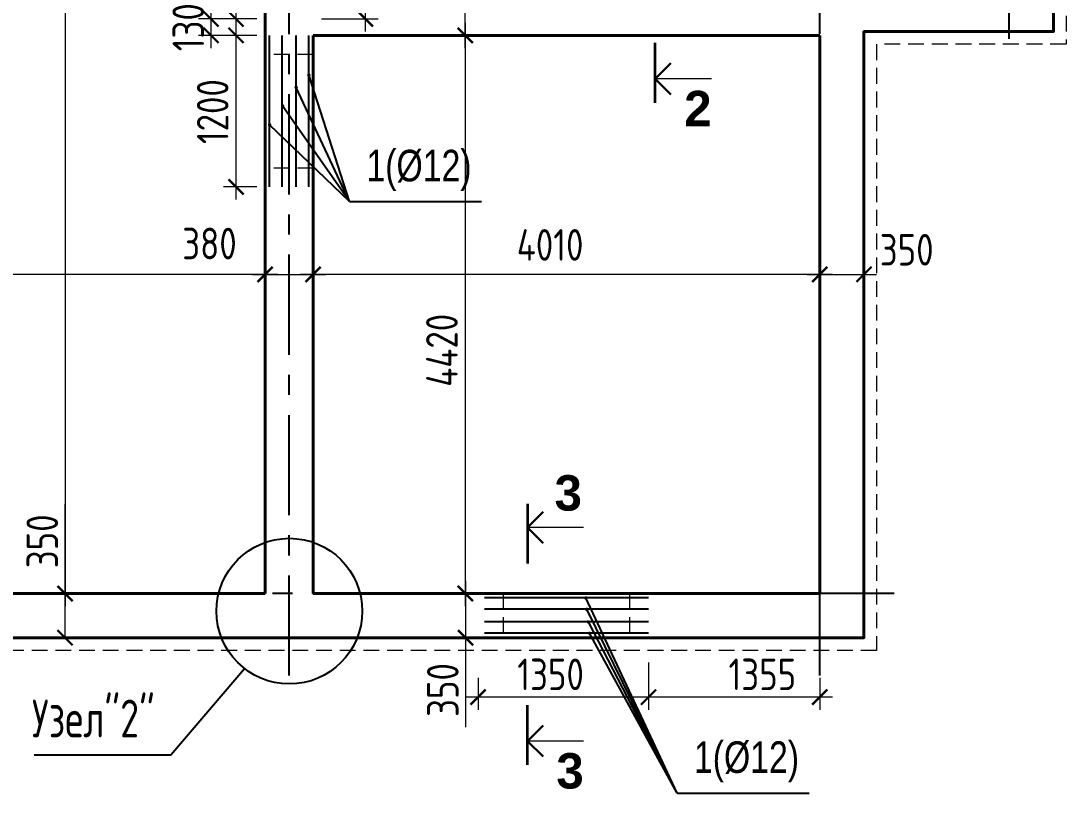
# Model space of a CAD drawing. Extents: x -12289450 to -10763036, y -7834513 to -6150123.
# Drawn here: x -10835756 to -10827483, y -7823161 to -7817046 of the extents above; entities that cross this region are included whole.
import ezdxf

# ---------------------------------------------------------------- set-up
doc = ezdxf.new("R2010")
doc.units = 0
doc.header["$LTSCALE"] = 25
doc.header["$PDMODE"] = 35
doc.linetypes.add('CENTER', pattern=[50.8, 31.75, -6.35, 6.35, -6.35])
doc.linetypes.add('DASHED', pattern=[0.75, 0.5, -0.25])
doc.layers.get('DefPoints').update_dxf_attribs({"color": 10, "lineweight": 30})
for name, color, linetype in [('001-ПЕРЕГОРОДКИ', 5, 'Continuous'), ('005-РАЗМЕРЫ', 252, 'Continuous'), ('014-ОСИ', 251, 'CENTER'), ('Annotation - Text', 7, 'Continuous'), ('EEE', 7, 'Continuous')]:
    doc.layers.add(name, color=color, linetype=linetype)
doc.layers.add('СТЕНЫ', color=5, linetype='Continuous', lineweight=40)
doc.styles.add('GOST 2.304', font='cs_gost2304.shx')
doc.styles.add('RUSS', font='russ', dxfattribs={"width": 0.8})
doc.styles.add('STYLE1', font='simplex.shx', dxfattribs={"width": 0.7, "height": 300})
doc.styles.add('СГЕНЕРИР_СТИЛЬ_1', font='arialbd.ttf')
doc.dimstyles.new('1', dxfattribs={"dimscale": 100, "dimtxt": 2.5, "dimasz": 1.2, "dimexe": 1, "dimexo": 1, "dimgap": 0.5, "dimtad": 1, "dimdec": 0, "dimzin": 0, "dimdsep": 46, "dimtxsty": 'GOST 2.304', "dimblk": 'ARCHTICK', "dimcen": 0.09, "dimdle": 1, "dimclrd": 256, "dimclre": 256, "dimclrt": 7, "dimadec": 0, "dimazin": 0, "dimtfac": 1, "dimtdec": 0, "dimtmove": 0, "dimatfit": 3, "dimldrblk": 'ARCHTICK', "dimfxl": 0, "dimtolj": 1, "dimtzin": 0, "dimlwd": 5, "dimlwe": 5, "dimarcsym": 0})

# ---------------------------------------------------------------- blocks, each defined once
blk = doc.blocks.new('_ArchTick')
at = {"color": 0, "linetype": 'ByBlock', "const_width": 0.15}
blk.add_lwpolyline([(-0.5, -0.5), (0.5, 0.5)], dxfattribs=at)
blk = doc.blocks.new('*D1700')
at = {"layer": '005-РАЗМЕРЫ', "lineweight": 5, "transparency": 16777216}
for p, q in [((-10832239, -7817061.1), (-10832239, -7821681.1)), ((-10832193.3, -7817161.1), (-10832339, -7817161.1)), ((-10832193.3, -7821581.1), (-10832339, -7821581.1))]:
    blk.add_line(p, q, dxfattribs=at)
at = {"layer": 'DefPoints', "color": 0, "transparency": 16777216}
for p in [(-10832093.3, -7817161.1), (-10832239, -7821581.1), (-10832093.3, -7821581.1)]:
    blk.add_point(p, dxfattribs=at)
at = {"layer": '005-РАЗМЕРЫ', "lineweight": 5, "transparency": 16777216, "xscale": 120, "yscale": 120, "zscale": 120}
for p, rotation in [((-10832239, -7817161.1), 90), ((-10832239, -7821581.1), 270)]:
    blk.add_blockref('_ArchTick', p, dxfattribs=dict(at, rotation=rotation))
at = {"layer": '005-РАЗМЕРЫ', "color": 7, "transparency": 16777216, "insert": (-10832423.7, -7819655), "char_height": 250, "attachment_point": 5, "rotation": 90, "style": 'GOST 2.304'}
blk.add_mtext('\\A1;4420', dxfattribs=at)
blk = doc.blocks.new('*D1703')
at = {"layer": '005-РАЗМЕРЫ', "lineweight": 5, "transparency": 16777216}
for p, q in [((-10835406.8, -7821581.1), (-10835406.8, -7820873.6)), ((-10835406.8, -7821931.1), (-10835406.8, -7821481.1)), ((-10835374.4, -7821581.1), (-10835506.8, -7821581.1)), ((-10835374.4, -7821931.1), (-10835506.8, -7821931.1))]:
    blk.add_line(p, q, dxfattribs=at)
at = {"layer": 'DefPoints', "color": 0, "transparency": 16777216}
for p in [(-10835274.4, -7821581.1), (-10835406.8, -7821931.1), (-10835274.4, -7821931.1)]:
    blk.add_point(p, dxfattribs=at)
at = {"layer": '005-РАЗМЕРЫ', "lineweight": 5, "transparency": 16777216, "xscale": 120, "yscale": 120, "zscale": 120}
for p, rotation in [((-10835406.8, -7821581.1), 90), ((-10835406.8, -7821931.1), 270)]:
    blk.add_blockref('_ArchTick', p, dxfattribs=dict(at, rotation=rotation))
at = {"layer": '005-РАЗМЕРЫ', "color": 7, "transparency": 16777216, "insert": (-10835587, -7821167.4), "char_height": 250, "attachment_point": 5, "rotation": 90, "style": 'GOST 2.304'}
blk.add_mtext('\\A1;350', dxfattribs=at)
blk = doc.blocks.new('*D1704')
at = {"layer": '005-РАЗМЕРЫ', "lineweight": 5, "transparency": 16777216}
for p, q in [((-10835406.8, -7810981.1), (-10835406.8, -7821681.1)), ((-10835374.4, -7811081.1), (-10835506.8, -7811081.1)), ((-10835374.4, -7821581.1), (-10835506.8, -7821581.1))]:
    blk.add_line(p, q, dxfattribs=at)
at = {"layer": 'DefPoints', "color": 0, "transparency": 16777216}
for p in [(-10835274.4, -7811081.1), (-10835406.8, -7821581.1), (-10835274.4, -7821581.1)]:
    blk.add_point(p, dxfattribs=at)
at = {"layer": '005-РАЗМЕРЫ', "lineweight": 5, "transparency": 16777216, "xscale": 120, "yscale": 120, "zscale": 120}
for p, rotation in [((-10835406.8, -7811081.1), 90), ((-10835406.8, -7821581.1), 270)]:
    blk.add_blockref('_ArchTick', p, dxfattribs=dict(at, rotation=rotation))
at = {"layer": '005-РАЗМЕРЫ', "color": 7, "transparency": 16777216, "insert": (-10835587, -7815498.3), "char_height": 250, "attachment_point": 5, "rotation": 90, "style": 'GOST 2.304'}
blk.add_mtext('\\A1;10500', dxfattribs=at)
blk = doc.blocks.new('*D1705')
at = {"layer": '005-РАЗМЕРЫ', "lineweight": 5, "ltscale": 100, "transparency": 16777216}
for p, q in [((-10833442.6, -7818921.4), (-10833442.6, -7819153.6)), ((-10829432.6, -7818921.4), (-10829432.6, -7819153.6)), ((-10829332.6, -7819053.6), (-10833542.6, -7819053.6))]:
    blk.add_line(p, q, dxfattribs=at)
at = {"layer": 'DefPoints', "color": 0, "ltscale": 100, "transparency": 16777216}
for p in [(-10833442.6, -7818821.4), (-10829432.6, -7818821.4), (-10833442.6, -7819053.6)]:
    blk.add_point(p, dxfattribs=at)
at = {"layer": '005-РАЗМЕРЫ', "lineweight": 5, "ltscale": 100, "transparency": 16777216, "xscale": 120, "yscale": 120, "zscale": 120, "rotation": 180}
blk.add_blockref('_ArchTick', (-10833442.6, -7819053.6), dxfattribs=at)
at = {"layer": '005-РАЗМЕРЫ', "lineweight": 5, "ltscale": 100, "transparency": 16777216, "xscale": 120, "yscale": 120, "zscale": 120}
blk.add_blockref('_ArchTick', (-10829432.6, -7819053.6), dxfattribs=at)
at = {"layer": '005-РАЗМЕРЫ', "color": 7, "ltscale": 100, "transparency": 16777216, "insert": (-10831567.4, -7818820.1), "char_height": 250, "attachment_point": 5, "style": 'GOST 2.304'}
blk.add_mtext('\\A1;4010', dxfattribs=at)
blk = doc.blocks.new('*D1712')
at = {"layer": '005-РАЗМЕРЫ', "lineweight": 5, "ltscale": 100, "transparency": 16777216}
for p, q in [((-10833922.6, -7819053.6), (-10833342.6, -7819053.6)), ((-10833822.6, -7819037.4), (-10833822.6, -7819153.6)), ((-10833442.6, -7819037.4), (-10833442.6, -7819153.6))]:
    blk.add_line(p, q, dxfattribs=at)
at = {"layer": 'DefPoints', "color": 0, "ltscale": 100, "transparency": 16777216}
for p in [(-10833822.6, -7818937.4), (-10833442.6, -7818937.4), (-10833442.6, -7819053.6)]:
    blk.add_point(p, dxfattribs=at)
at = {"layer": '005-РАЗМЕРЫ', "lineweight": 5, "ltscale": 100, "transparency": 16777216, "xscale": 120, "yscale": 120, "zscale": 120, "rotation": 180}
blk.add_blockref('_ArchTick', (-10833822.6, -7819053.6), dxfattribs=at)
at = {"layer": '005-РАЗМЕРЫ', "lineweight": 5, "ltscale": 100, "transparency": 16777216, "xscale": 120, "yscale": 120, "zscale": 120}
blk.add_blockref('_ArchTick', (-10833442.6, -7819053.6), dxfattribs=at)
at = {"layer": '005-РАЗМЕРЫ', "color": 7, "ltscale": 100, "transparency": 16777216, "insert": (-10834263.7, -7818809.4), "char_height": 250, "attachment_point": 5, "style": 'GOST 2.304'}
blk.add_mtext('\\A1;380', dxfattribs=at)
blk = doc.blocks.new('*D1713')
at = {"layer": '005-РАЗМЕРЫ', "lineweight": 5, "ltscale": 100, "transparency": 16777216}
for p, q in [((-10829532.6, -7819053.6), (-10828982.6, -7819053.6)), ((-10829432.6, -7819037.4), (-10829432.6, -7819153.6)), ((-10829082.6, -7819037.4), (-10829082.6, -7819153.6))]:
    blk.add_line(p, q, dxfattribs=at)
at = {"layer": 'DefPoints', "color": 0, "ltscale": 100, "transparency": 16777216}
for p in [(-10829432.6, -7818937.4), (-10829082.6, -7818937.4), (-10829082.6, -7819053.6)]:
    blk.add_point(p, dxfattribs=at)
at = {"layer": '005-РАЗМЕРЫ', "lineweight": 5, "ltscale": 100, "transparency": 16777216, "xscale": 120, "yscale": 120, "zscale": 120, "rotation": 180}
blk.add_blockref('_ArchTick', (-10829432.6, -7819053.6), dxfattribs=at)
at = {"layer": '005-РАЗМЕРЫ', "lineweight": 5, "ltscale": 100, "transparency": 16777216, "xscale": 120, "yscale": 120, "zscale": 120}
blk.add_blockref('_ArchTick', (-10829082.6, -7819053.6), dxfattribs=at)
at = {"layer": '005-РАЗМЕРЫ', "color": 7, "ltscale": 100, "transparency": 16777216, "insert": (-10828744.5, -7818858.6), "char_height": 250, "attachment_point": 5, "style": 'GOST 2.304'}
blk.add_mtext('\\A1;350', dxfattribs=at)
blk = doc.blocks.new('*D1714')
at = {"layer": '005-РАЗМЕРЫ', "lineweight": 5, "ltscale": 100, "transparency": 16777216}
for p, q in [((-10833822.6, -7818921.4), (-10833822.6, -7819153.6)), ((-10833722.6, -7819053.6), (-10838832.6, -7819053.6)), ((-10838732.6, -7819067.1), (-10838732.6, -7819153.6))]:
    blk.add_line(p, q, dxfattribs=at)
at = {"layer": 'DefPoints', "color": 0, "ltscale": 100, "transparency": 16777216}
for p in [(-10833822.6, -7818821.4), (-10838732.6, -7818967.1), (-10838732.6, -7819053.6)]:
    blk.add_point(p, dxfattribs=at)
at = {"layer": '005-РАЗМЕРЫ', "lineweight": 5, "ltscale": 100, "transparency": 16777216, "xscale": 120, "yscale": 120, "zscale": 120, "rotation": 180}
blk.add_blockref('_ArchTick', (-10838732.6, -7819053.6), dxfattribs=at)
at = {"layer": '005-РАЗМЕРЫ', "lineweight": 5, "ltscale": 100, "transparency": 16777216, "xscale": 120, "yscale": 120, "zscale": 120}
blk.add_blockref('_ArchTick', (-10833822.6, -7819053.6), dxfattribs=at)
at = {"layer": '005-РАЗМЕРЫ', "color": 7, "ltscale": 100, "transparency": 16777216, "insert": (-10836275.4, -7818793.2), "char_height": 250, "attachment_point": 5, "style": 'GOST 2.304'}
blk.add_mtext('\\A1;4910', dxfattribs=at)
blk = doc.blocks.new('*D1716')
at = {"layer": '005-РАЗМЕРЫ', "lineweight": 5, "transparency": 16777216}
for p, q in [((-10832239, -7816781.1), (-10832239, -7816064.5)), ((-10832206.6, -7816781.1), (-10832339, -7816781.1)), ((-10832239, -7817261.1), (-10832239, -7816781.1)), ((-10832193.3, -7817161.1), (-10832339, -7817161.1))]:
    blk.add_line(p, q, dxfattribs=at)
at = {"layer": 'DefPoints', "color": 0, "transparency": 16777216}
for p in [(-10832239, -7816781.1), (-10832106.6, -7816781.1), (-10832093.3, -7817161.1)]:
    blk.add_point(p, dxfattribs=at)
at = {"layer": '005-РАЗМЕРЫ', "lineweight": 5, "transparency": 16777216, "xscale": 120, "yscale": 120, "zscale": 120}
for p, rotation in [((-10832239, -7816781.1), 90), ((-10832239, -7817161.1), 270)]:
    blk.add_blockref('_ArchTick', p, dxfattribs=dict(at, rotation=rotation))
at = {"layer": '005-РАЗМЕРЫ', "color": 7, "transparency": 16777216, "insert": (-10832419.2, -7816358.2), "char_height": 250, "attachment_point": 5, "rotation": 90, "style": 'GOST 2.304'}
blk.add_mtext('\\A1;380', dxfattribs=at)
blk = doc.blocks.new('*D1717')
at = {"layer": '005-РАЗМЕРЫ', "lineweight": 5, "transparency": 16777216}
for p, q in [((-10832236.3, -7821481.1), (-10832236.3, -7821931.1)), ((-10832206.6, -7821581.1), (-10832336.3, -7821581.1)), ((-10832206.6, -7821931.1), (-10832336.3, -7821931.1)), ((-10832236.3, -7821931.1), (-10832236.3, -7822638.6))]:
    blk.add_line(p, q, dxfattribs=at)
at = {"layer": 'DefPoints', "color": 0, "transparency": 16777216}
for p in [(-10832106.6, -7821581.1), (-10832236.3, -7821931.1), (-10832106.6, -7821931.1)]:
    blk.add_point(p, dxfattribs=at)
at = {"layer": '005-РАЗМЕРЫ', "lineweight": 5, "transparency": 16777216, "xscale": 120, "yscale": 120, "zscale": 120}
for p, rotation in [((-10832236.3, -7821581.1), 90), ((-10832236.3, -7821931.1), 270)]:
    blk.add_blockref('_ArchTick', p, dxfattribs=dict(at, rotation=rotation))
at = {"layer": '005-РАЗМЕРЫ', "color": 7, "transparency": 16777216, "insert": (-10832416.5, -7822344.9), "char_height": 250, "attachment_point": 5, "rotation": 90, "style": 'GOST 2.304'}
blk.add_mtext('\\A1;350', dxfattribs=at)
blk = doc.blocks.new('*D1719')
at = {"layer": '005-РАЗМЕРЫ', "lineweight": 5, "transparency": 16777216}
for p, q in [((-10834053.4, -7818461.1), (-10834053.4, -7817061.1)), ((-10833887.6, -7817161.1), (-10834153.4, -7817161.1)), ((-10833887.6, -7818361.1), (-10834153.4, -7818361.1))]:
    blk.add_line(p, q, dxfattribs=at)
at = {"layer": 'DefPoints', "color": 0, "transparency": 16777216}
for p in [(-10834053.4, -7817161.1), (-10833787.6, -7817161.1), (-10833787.6, -7818361.1)]:
    blk.add_point(p, dxfattribs=at)
at = {"layer": '005-РАЗМЕРЫ', "lineweight": 5, "transparency": 16777216, "xscale": 120, "yscale": 120, "zscale": 120}
for p, rotation in [((-10834053.4, -7817161.1), 90), ((-10834053.4, -7818361.1), 270)]:
    blk.add_blockref('_ArchTick', p, dxfattribs=dict(at, rotation=rotation))
at = {"layer": '005-РАЗМЕРЫ', "color": 7, "transparency": 16777216, "insert": (-10834238.1, -7817764.7), "char_height": 250, "attachment_point": 5, "rotation": 90, "style": 'GOST 2.304'}
blk.add_mtext('\\A1;1200', dxfattribs=at)
blk = doc.blocks.new('*D1721')
at = {"layer": '005-РАЗМЕРЫ', "lineweight": 5, "transparency": 16777216}
for p, q in [((-10830787.6, -7822128.3), (-10830787.6, -7822501.3)), ((-10832137.6, -7822248.7), (-10832137.6, -7822501.3)), ((-10830687.6, -7822401.3), (-10832237.6, -7822401.3))]:
    blk.add_line(p, q, dxfattribs=at)
at = {"layer": 'DefPoints', "color": 0, "transparency": 16777216}
for p in [(-10830787.6, -7822028.3), (-10832137.6, -7822148.7), (-10832137.6, -7822401.3)]:
    blk.add_point(p, dxfattribs=at)
at = {"layer": '005-РАЗМЕРЫ', "lineweight": 5, "transparency": 16777216, "xscale": 120, "yscale": 120, "zscale": 120, "rotation": 180}
blk.add_blockref('_ArchTick', (-10832137.6, -7822401.3), dxfattribs=at)
at = {"layer": '005-РАЗМЕРЫ', "lineweight": 5, "transparency": 16777216, "xscale": 120, "yscale": 120, "zscale": 120}
blk.add_blockref('_ArchTick', (-10830787.6, -7822401.3), dxfattribs=at)
at = {"layer": '005-РАЗМЕРЫ', "color": 7, "transparency": 16777216, "insert": (-10831563.2, -7822221.1), "char_height": 250, "attachment_point": 5, "style": 'GOST 2.304'}
blk.add_mtext('\\A1;1350', dxfattribs=at)
blk = doc.blocks.new('*D1726')
at = {"layer": '005-РАЗМЕРЫ', "lineweight": 5, "transparency": 16777216}
for p, q in [((-10830787.6, -7822228.3), (-10830787.6, -7822501.3)), ((-10829432.6, -7822248.7), (-10829432.6, -7822501.3)), ((-10829332.6, -7822401.3), (-10830887.6, -7822401.3))]:
    blk.add_line(p, q, dxfattribs=at)
at = {"layer": 'DefPoints', "color": 0, "transparency": 16777216}
for p in [(-10830787.6, -7822128.3), (-10829432.6, -7822148.7), (-10830787.6, -7822401.3)]:
    blk.add_point(p, dxfattribs=at)
at = {"layer": '005-РАЗМЕРЫ', "lineweight": 5, "transparency": 16777216, "xscale": 120, "yscale": 120, "zscale": 120, "rotation": 180}
blk.add_blockref('_ArchTick', (-10830787.6, -7822401.3), dxfattribs=at)
at = {"layer": '005-РАЗМЕРЫ', "lineweight": 5, "transparency": 16777216, "xscale": 120, "yscale": 120, "zscale": 120}
blk.add_blockref('_ArchTick', (-10829432.6, -7822401.3), dxfattribs=at)
at = {"layer": '005-РАЗМЕРЫ', "color": 7, "transparency": 16777216, "insert": (-10829887, -7822221.1), "char_height": 250, "attachment_point": 5, "style": 'GOST 2.304'}
blk.add_mtext('\\A1;1355', dxfattribs=at)
blk = doc.blocks.new('*D1735')
at = {"layer": '005-РАЗМЕРЫ', "lineweight": 5, "transparency": 16777216}
for p, q in [((-10834053.4, -7817131.1), (-10834053.4, -7814331.1)), ((-10833887.6, -7814431.1), (-10834153.4, -7814431.1)), ((-10833887.6, -7817031.1), (-10834153.4, -7817031.1))]:
    blk.add_line(p, q, dxfattribs=at)
at = {"layer": 'DefPoints', "color": 0, "transparency": 16777216}
for p in [(-10834053.4, -7814431.1), (-10833787.6, -7814431.1), (-10833787.6, -7817031.1)]:
    blk.add_point(p, dxfattribs=at)
at = {"layer": '005-РАЗМЕРЫ', "lineweight": 5, "transparency": 16777216, "xscale": 120, "yscale": 120, "zscale": 120}
for p, rotation in [((-10834053.4, -7814431.1), 90), ((-10834053.4, -7817031.1), 270)]:
    blk.add_blockref('_ArchTick', p, dxfattribs=dict(at, rotation=rotation))
at = {"layer": '005-РАЗМЕРЫ', "color": 7, "transparency": 16777216, "insert": (-10834238.1, -7816384.7), "char_height": 250, "attachment_point": 5, "rotation": 90, "style": 'GOST 2.304'}
blk.add_mtext('\\A1;2600', dxfattribs=at)
blk = doc.blocks.new('*D1736')
at = {"layer": '005-РАЗМЕРЫ', "lineweight": 5, "transparency": 16777216}
for p, q in [((-10833028.5, -7816781.1), (-10833028.5, -7816064.5)), ((-10832996.1, -7816781.1), (-10833128.5, -7816781.1)), ((-10833028.5, -7817131.1), (-10833028.5, -7816781.1)), ((-10833377.6, -7817031.1), (-10832928.5, -7817031.1))]:
    blk.add_line(p, q, dxfattribs=at)
at = {"layer": 'DefPoints', "color": 0, "transparency": 16777216}
for p in [(-10833028.5, -7816781.1), (-10832896.1, -7816781.1), (-10833477.6, -7817031.1)]:
    blk.add_point(p, dxfattribs=at)
at = {"layer": '005-РАЗМЕРЫ', "lineweight": 5, "transparency": 16777216, "xscale": 120, "yscale": 120, "zscale": 120}
for p, rotation in [((-10833028.5, -7816781.1), 90), ((-10833028.5, -7817031.1), 270)]:
    blk.add_blockref('_ArchTick', p, dxfattribs=dict(at, rotation=rotation))
at = {"layer": '005-РАЗМЕРЫ', "color": 7, "transparency": 16777216, "insert": (-10833218.3, -7816358.2), "char_height": 250, "attachment_point": 5, "rotation": 90, "style": 'GOST 2.304'}
blk.add_mtext('\\A1;250', dxfattribs=at)
blk = doc.blocks.new('*D1737')
at = {"layer": '005-РАЗМЕРЫ', "lineweight": 5, "transparency": 16777216}
for p, q in [((-10834251.2, -7817261.1), (-10834251.2, -7816931.1)), ((-10833887.6, -7817031.1), (-10834351.2, -7817031.1)), ((-10833987.6, -7817161.1), (-10834351.2, -7817161.1))]:
    blk.add_line(p, q, dxfattribs=at)
at = {"layer": 'DefPoints', "color": 0, "transparency": 16777216}
for p in [(-10834251.2, -7817031.1), (-10833787.6, -7817031.1), (-10833887.6, -7817161.1)]:
    blk.add_point(p, dxfattribs=at)
at = {"layer": '005-РАЗМЕРЫ', "lineweight": 5, "transparency": 16777216, "xscale": 120, "yscale": 120, "zscale": 120}
for p, rotation in [((-10834251.2, -7817031.1), 90), ((-10834251.2, -7817161.1), 270)]:
    blk.add_blockref('_ArchTick', p, dxfattribs=dict(at, rotation=rotation))
at = {"layer": '005-РАЗМЕРЫ', "color": 7, "transparency": 16777216, "insert": (-10834431.4, -7817096.1), "char_height": 250, "attachment_point": 5, "rotation": 90, "style": 'GOST 2.304'}
blk.add_mtext('\\A1;130', dxfattribs=at)

msp = doc.modelspace()

# ---------------------------------------------------------------- linework, layer by layer
at = {"lineweight": 25, "ltscale": 20, "const_width": 18}
for points in [[(-10833481.7, -7817473.9, -1), (-10833472.7, -7817473.9, -1)], [(-10833581.7, -7817572.5, -1), (-10833572.7, -7817572.5, -1)], [(-10833689.3, -7817719.9, -1), (-10833680.3, -7817719.9, -1)], [(-10833791.7, -7817868.5, -1), (-10833782.7, -7817868.5, -1)], [(-10831289.5, -7821616.1, -1), (-10831280.5, -7821616.1, -1)], [(-10831282.1, -7821706.1, -1), (-10831273.1, -7821706.1, -1)], [(-10831268.9, -7821805.7, -1), (-10831259.9, -7821805.7, -1)], [(-10831259.5, -7821895.7, -1), (-10831250.5, -7821895.7, -1)]]:
    msp.add_lwpolyline(points, format="xyb", close=True, dxfattribs=at)
at = {"ltscale": 100}
msp.add_lwpolyline([(-10835651, -7822858.5), (-10834568.6, -7822858.5), (-10833987.3, -7822174.1)], dxfattribs=at)
msp.add_circle((-10833631.4, -7821720.4), 576.6, dxfattribs=at)
at = {"layer": '001-ПЕРЕГОРОДКИ', "lineweight": 35, "ltscale": 100}
for points in [[(-10830734.6, -7817693.9), (-10830734.6, -7817219.2)], [(-10831746.5, -7820869.4), (-10831746.5, -7821344.1)], [(-10831746.5, -7822938.6), (-10831746.5, -7822463.9)]]:
    msp.add_lwpolyline(points, dxfattribs=at)
at = {"layer": '001-ПЕРЕГОРОДКИ', "lineweight": 18, "ltscale": 100}
for points in [[(-10830290.9, -7817504.8), (-10830734.6, -7817504.8)], [(-10830290.9, -7817504.8), (-10830734.6, -7817504.8)], [(-10831302.7, -7821058.5), (-10831746.5, -7821058.5)], [(-10831302.7, -7821058.5), (-10831746.5, -7821058.5)], [(-10831302.7, -7822749.6), (-10831746.5, -7822749.6)], [(-10831302.7, -7822749.6), (-10831746.5, -7822749.6)]]:
    msp.add_lwpolyline(points, dxfattribs=at)
at = {"layer": '014-ОСИ'}
for p, q in [((-10829432.6, -7822229.9), (-10829432.6, -7808722.5)), ((-10827932.6, -7817188.8), (-10827932.6, -7808722.5))]:
    msp.add_line(p, q, dxfattribs=at)
for points in [[(-10833632.6, -7822231.1), (-10833632.6, -7808722.5)], [(-10828844.6, -7821581.1), (-10842626.2, -7821581.1)]]:
    msp.add_lwpolyline(points, dxfattribs=at)
at = {"layer": 'EEE', "lineweight": 25, "ltscale": 3}
for p, q in [((-10833154.4, -7818476.8), (-10832109.7, -7818476.8)), ((-10830561.9, -7823161.5), (-10829517.2, -7823161.5))]:
    msp.add_line(p, q, dxfattribs=at)
for points in [[(-10833154.4, -7818476.8), (-10833477.6, -7817473.7)], [(-10833154.4, -7818476.8), (-10833577.6, -7817572.3)], [(-10833154.4, -7818476.8), (-10833687.6, -7817716.4)], [(-10833154.4, -7818476.8), (-10833687.6, -7817716.4)], [(-10833154.4, -7818476.8), (-10833787.6, -7817868.3)], [(-10830561.9, -7823161.5), (-10831285, -7821616.1)], [(-10830561.9, -7823161.5), (-10831285, -7821616.1)], [(-10830561.9, -7823161.5), (-10831277.6, -7821706.1)], [(-10830561.9, -7823161.5), (-10831264.4, -7821805.7)], [(-10830561.9, -7823161.5), (-10831255, -7821895.7)]]:
    msp.add_lwpolyline(points, dxfattribs=at)
at = {"layer": 'СТЕНЫ', "linetype": 'DASHED', "lineweight": 9, "ltscale": 10}
for p, q in [((-10833442.6, -7817311.1), (-10833822.6, -7817311.1)), ((-10833442.6, -7818211.1), (-10833822.6, -7818211.1)), ((-10831937.6, -7821581.1), (-10831937.6, -7821931.1)), ((-10830937.6, -7821581.1), (-10830937.6, -7821931.1))]:
    msp.add_line(p, q, dxfattribs=at)
at = {"layer": 'СТЕНЫ', "ltscale": 1.2}
msp.add_line((-10838732.6, -7821581.1), (-10833822.6, -7821581.1), dxfattribs=at)
at = {"layer": 'СТЕНЫ', "linetype": 'DASHED', "lineweight": 9, "ltscale": 10}
msp.add_lwpolyline([(-10839182.6, -7822031.1), (-10839182.6, -7817231.1), (-10840682.6, -7817231.1), (-10840682.6, -7814231.1), (-10839182.6, -7814231.1), (-10839182.6, -7810631.1), (-10827482.6, -7810631.1), (-10827482.6, -7817231.1), (-10828982.6, -7817231.1), (-10828982.6, -7822031.1)], close=True, dxfattribs=at)
at = {"layer": 'СТЕНЫ', "ltscale": 3}
msp.add_lwpolyline([(-10840582.6, -7816231.1), (-10840582.6, -7814331.1), (-10839082.6, -7814331.1), (-10839082.6, -7810731.1), (-10827582.6, -7810731.1), (-10827582.6, -7817131.1), (-10829082.6, -7817131.1), (-10829082.6, -7821931.1), (-10839082.6, -7821931.1)], dxfattribs=at)
msp.add_lwpolyline([(-10840582.6, -7817131.1), (-10840582.6, -7814331.1), (-10839082.6, -7814331.1), (-10839082.6, -7810731.1), (-10827582.6, -7810731.1), (-10827582.6, -7817131.1), (-10829082.6, -7817131.1), (-10829082.6, -7821931.1), (-10839082.6, -7821931.1), (-10839082.6, -7817131.1), (-10840582.6, -7817131.1)], close=True, dxfattribs=at)
at = {"layer": 'СТЕНЫ', "ltscale": 1.2}
for points in [[(-10833822.6, -7821581.1), (-10833822.6, -7811081.1)], [(-10833442.6, -7821581.1), (-10833442.6, -7817161.1)], [(-10829432.6, -7817161.1), (-10833442.6, -7817161.1)], [(-10829432.6, -7821581.1), (-10829432.6, -7817161.1)], [(-10833442.6, -7821581.1), (-10829432.6, -7821581.1)]]:
    msp.add_lwpolyline(points, dxfattribs=at)
at = {"layer": 'СТЕНЫ', "color": 1, "lineweight": 25, "ltscale": 3}
for points in [[(-10833787.6, -7818361.1), (-10833787.6, -7817161.1)], [(-10833687.6, -7818361.1), (-10833687.6, -7817161.1)], [(-10833577.6, -7818361.1), (-10833577.6, -7817161.1)], [(-10833477.6, -7818361.1), (-10833477.6, -7817161.1)], [(-10830787.6, -7821616.1), (-10832087.6, -7821616.1)], [(-10830787.6, -7821706.1), (-10832087.6, -7821706.1)], [(-10830787.6, -7821805.7), (-10832087.6, -7821805.7)], [(-10830787.6, -7821895.7), (-10832087.6, -7821895.7)]]:
    msp.add_lwpolyline(points, dxfattribs=at)
at = {"layer": 'СТЕНЫ', "color": 5, "lineweight": 30}
for points in [[(-10830734.6, -7817504.8), (-10830611.3, -7817381.5)], [(-10830734.6, -7817504.8), (-10830611.3, -7817628.2)], [(-10831746.5, -7821058.5), (-10831623.1, -7820935.1)], [(-10831746.5, -7821058.5), (-10831623.1, -7821181.8)], [(-10831746.5, -7822749.6), (-10831623.1, -7822626.2)], [(-10831746.5, -7822749.6), (-10831623.1, -7822872.9)]]:
    msp.add_lwpolyline(points, dxfattribs=at)

# ---------------------------------------------------------------- texts
at = {"color": 0, "lineweight": 15, "char_height": 250, "attachment_point": 1, "style": 'RUSS'}
for insert in [(-10833021.2, -7818067), (-10830428.7, -7822751.7)]:
    msp.add_mtext('1(%%C12)', dxfattribs=dict(at, insert=insert))
at = {"color": 7, "insert": (-10835669, -7822420.6), "char_height": 300, "width": 2284.92, "attachment_point": 1, "style": 'STYLE1'}
msp.add_mtext('Узел"2"', dxfattribs=at)
at = {"layer": 'Annotation - Text', "color": 7, "linetype": 'Continuous', "lineweight": 0, "char_height": 280, "attachment_point": 2, "style": 'СГЕНЕРИР_СТИЛЬ_1'}
for s, insert in [('2', (-10830397.5, -7817600.2)), ('3', (-10831423.8, -7820644)), ('3', (-10831409.3, -7822844.9))]:
    msp.add_mtext(s, dxfattribs=dict(at, insert=insert))

# ---------------------------------------------------------------- dimensions: what is measured, and where the dimension line sits
at = {"layer": '005-РАЗМЕРЫ'}
for base, p1, p2, angle, picture, middle in [((-10835406.8, -7821581.1), (-10835274.4, -7811081.1), (-10835274.4, -7821581.1), 90, '*D1704', (-10835406.8, -7815498.3)), ((-10834053.4, -7814431.1), (-10833787.6, -7817031.1), (-10833787.6, -7814431.1), 90, '*D1735', (-10834053.4, -7816384.7)), ((-10833028.5, -7816781.1), (-10833477.6, -7817031.1), (-10832896.1, -7816781.1), 270, '*D1736', (-10833028.5, -7816358.2)), ((-10832239, -7816781.1), (-10832093.3, -7817161.1), (-10832106.6, -7816781.1), 270, '*D1716', (-10832239, -7816358.2)), ((-10834251.2, -7817031.1), (-10833887.6, -7817161.1), (-10833787.6, -7817031.1), 90, '*D1737', (-10834251.2, -7817096.1)), ((-10834053.4, -7817161.1), (-10833787.6, -7818361.1), (-10833787.6, -7817161.1), 90, '*D1719', (-10834053.4, -7817764.7)), ((-10832239, -7821581.1), (-10832093.3, -7817161.1), (-10832093.3, -7821581.1), 90, '*D1700', (-10832239, -7819655)), ((-10835406.8, -7821931.1), (-10835274.4, -7821581.1), (-10835274.4, -7821931.1), 90, '*D1703', (-10835406.8, -7821167.4)), ((-10832236.3, -7821931.1), (-10832106.6, -7821581.1), (-10832106.6, -7821931.1), 90, '*D1717', (-10832236.3, -7822344.9)), ((-10832137.6, -7822401.3), (-10830787.6, -7822028.3), (-10832137.6, -7822148.7), 180, '*D1721', (-10831563.2, -7822401.3)), ((-10830787.6, -7822401.3), (-10829432.6, -7822148.7), (-10830787.6, -7822128.3), 180, '*D1726', (-10829887, -7822401.3))]:
    dim = msp.add_linear_dim(base=base, p1=p1, p2=p2, angle=angle, dimstyle='1', dxfattribs=at)
    dim.commit()
    dim.dimension.update_dxf_attribs({"geometry": picture, "text_midpoint": middle, "dimtype": 160})
at = {"layer": '005-РАЗМЕРЫ', "ltscale": 100}
for base, p1, p2, picture, middle in [((-10838732.6, -7819053.6), (-10833822.6, -7818821.4), (-10838732.6, -7818967.1), '*D1714', (-10836275.4, -7818793.2)), ((-10833442.6, -7819053.6), (-10833822.6, -7818937.4), (-10833442.6, -7818937.4), '*D1712', (-10834263.7, -7818809.4)), ((-10833442.6, -7819053.6), (-10829432.6, -7818821.4), (-10833442.6, -7818821.4), '*D1705', (-10831567.4, -7818820.1)), ((-10829082.6, -7819053.6), (-10829432.6, -7818937.4), (-10829082.6, -7818937.4), '*D1713', (-10828744.5, -7818858.6))]:
    dim = msp.add_linear_dim(base=base, p1=p1, p2=p2, dimstyle='1', override={"dimtmove": 2}, dxfattribs=at)
    dim.commit()
    dim.dimension.update_dxf_attribs({"geometry": picture, "text_midpoint": middle, "dimtype": 160})

doc.saveas('drawing.dxf')
